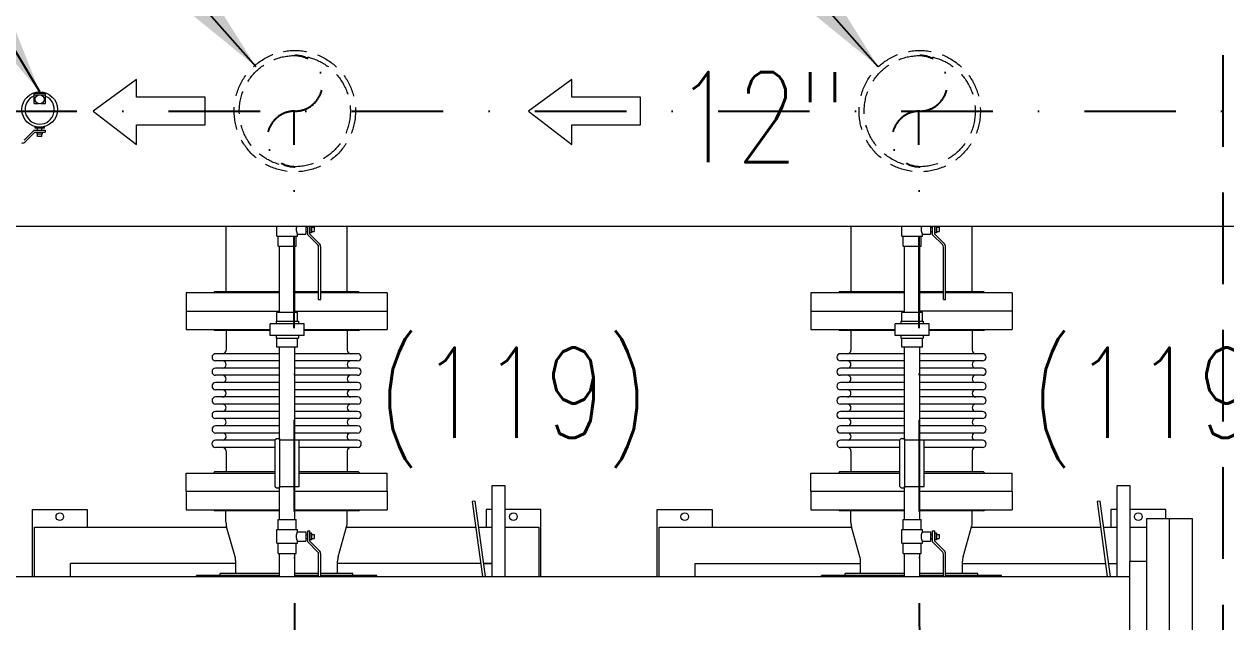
# Model space of a CAD drawing. Header units: millimetres. Extents: x -312439 to 477422, y -331570 to 212570.
# Drawn here: x 344246 to 345914, y 199351 to 200180 of the extents above; entities that cross this region are included whole.
import ezdxf

# ---------------------------------------------------------------- set-up
doc = ezdxf.new("R2010")
doc.units = ezdxf.units.MM
doc.linetypes.add('DASHDOT', pattern=[25.4, 12.7, -6.35, 0, -6.35])
doc.linetypes.add('HIDDEN', pattern=[9.525, 6.35, -3.175])
doc.layers.add('ARCONDTEXTO', color=4, linetype='Continuous')
doc.layers.add('TEXTO FORMATO', color=4, linetype='Continuous')
doc.styles.add('ROMAND', font='ROMAND.SHX')
doc.styles.add('ROMANS', font='romans.shx', dxfattribs={"height": 187.5})
doc.dimstyles.new('1-50 (MILIMETRO)', dxfattribs={"dimscale": 0, "dimtxt": 125, "dimasz": 125, "dimexe": 100, "dimexo": 100, "dimgap": 50, "dimtad": 0, "dimdec": 0, "dimzin": 0, "dimdsep": 46, "dimtxsty": 'ROMAND', "dimcen": -390, "dimclrd": 1, "dimclre": 1, "dimclrt": 3, "dimadec": 0, "dimazin": 0, "dimtfac": 1, "dimtdec": 0, "dimtix": 1, "dimtmove": 2, "dimatfit": 2, "dimfxl": 1, "dimtvp": 1, "dimtolj": 1, "dimtzin": 0, "dimarcsym": 0})

msp = doc.modelspace()

# ---------------------------------------------------------------- linework, layer by layer
at = {"color": 1, "linetype": 'Continuous', "lineweight": 0}
for p, q in [((344402.178, 200102.818, 0), (344342.1, 200058.964, 0)), ((344402.178, 200078.141, 0), (344402.178, 200102.818, 0)), ((345006.133, 200102.818, 0), (344946.055, 200058.964, 0)), ((345006.133, 200078.141, 0), (345006.133, 200102.818, 0)), ((344497.497, 200078.141, 0), (344402.178, 200078.141, 0)), ((344497.497, 200039.786, 0), (344497.497, 200078.141, 0)), ((345101.452, 200078.141, 0), (345006.133, 200078.141, 0)), ((345101.452, 200039.786, 0), (345101.452, 200078.141, 0)), ((344342.1, 200058.964, 0), (344402.178, 200012.664, 0)), ((344946.055, 200058.964, 0), (345006.133, 200012.664, 0)), ((344402.178, 200039.786, 0), (344497.497, 200039.786, 0)), ((344402.178, 200012.664, 0), (344402.178, 200039.786, 0)), ((345006.133, 200039.786, 0), (345101.452, 200039.786, 0)), ((345006.133, 200012.664, 0), (345006.133, 200039.786, 0)), ((344895.477, 199432.008, 0), (344884.192, 199432.008, 0))]:
    msp.add_line(p, q, dxfattribs=at)
at = {"color": 2, "linetype": 'Continuous', "lineweight": 0}
for p, q in [((344260.492, 200069.456, 0), (344260.492, 200083.859, 0)), ((344260.492, 200083.859, 0), (344276.1, 200083.859, 0)), ((344260.492, 200081.488, 0), (344276.1, 200081.488, 0)), ((344276.1, 200069.456, 0), (344276.1, 200083.859, 0)), ((344260.492, 200069.456, 0), (344266.261, 200069.456, 0)), ((344269.823, 200069.456, 0), (344276.1, 200069.456, 0)), ((344246.348, 200018.79, 0), (344260.323, 200032.765, 0)), ((344260.323, 200032.765, 0), (344275.735, 200032.765, 0)), ((344261.565, 200035.49, 0), (344261.565, 200037.439, 0)), ((344274.518, 200035.49, 0), (344261.565, 200035.49, 0)), ((344265.241, 200032.765, 0), (344265.241, 200035.49, 0)), ((344270.843, 200032.765, 0), (344270.843, 200035.49, 0)), ((344274.518, 200035.49, 0), (344274.518, 200037.439, 0)), ((344275.735, 200032.765, 0), (344275.735, 200029.815, 0)), ((344248.434, 200016.704, 0), (344261.545, 200029.815, 0)), ((344261.545, 200029.815, 0), (344275.735, 200029.815, 0)), ((344263.957, 200029.349, 0), (344263.957, 200027.415, 0)), ((344272.127, 200029.349, 0), (344263.957, 200029.349, 0)), ((344263.957, 200027.415, 0), (344272.127, 200027.415, 0)), ((344265.241, 200029.349, 0), (344265.241, 200029.815, 0)), ((344265.241, 200023.749, 0), (344265.241, 200027.415, 0)), ((344270.843, 200023.749, 0), (344265.241, 200023.749, 0)), ((344270.843, 200029.349, 0), (344270.843, 200029.815, 0)), ((344270.843, 200023.749, 0), (344270.843, 200027.415, 0)), ((344272.127, 200027.415, 0), (344272.127, 200029.349, 0))]:
    msp.add_line(p, q, dxfattribs=at)
at = {"color": 6, "linetype": 'DASHDOT', "ltscale": 10}
for p, q in [((343176.358, 200058.964, 0), (346200.497, 200058.964, 0)), ((344622.04, 199249.815, 0), (344620.925, 200058.964, 0)), ((345488.999, 199249.815, 0), (345487.883, 200058.964, 0))]:
    msp.add_line(p, q, dxfattribs=at)
at = {"color": 5, "linetype": 'Continuous', "lineweight": 0}
for p, q in [((342969.585, 199899.258, 0), (346283.657, 199899.258, 0)), ((344526.493, 199899.258, 0), (344526.493, 199808.708, 0)), ((344597.171, 199885.571, 0), (344597.171, 199899.258, 0)), ((344637.161, 199899.258, 0), (344637.161, 199888.595, 0)), ((344637.161, 199897.872, 0), (344639.886, 199897.872, 0)), ((344639.886, 199887.352, 0), (344639.886, 199899.258, 0)), ((344642.836, 199888.574, 0), (344642.836, 199899.258, 0)), ((344642.836, 199897.872, 0), (344643.302, 199897.872, 0)), ((344643.302, 199890.426, 0), (344643.302, 199899.258, 0)), ((344645.235, 199899.258, 0), (344645.235, 199890.426, 0)), ((344645.235, 199897.872, 0), (344648.901, 199897.872, 0)), ((344648.901, 199897.872, 0), (344648.901, 199892.27, 0)), ((344694.793, 199808.708, 0), (344694.793, 199899.258, 0)), ((345393.451, 199899.258, 0), (345393.451, 199808.708, 0)), ((345464.129, 199885.571, 0), (345464.129, 199899.258, 0)), ((345504.119, 199899.258, 0), (345504.119, 199888.595, 0)), ((345504.119, 199897.872, 0), (345506.844, 199897.872, 0)), ((345506.844, 199887.352, 0), (345506.844, 199899.258, 0)), ((345509.794, 199888.574, 0), (345509.794, 199899.258, 0)), ((345509.794, 199897.872, 0), (345510.26, 199897.872, 0)), ((345510.26, 199890.426, 0), (345510.26, 199899.258, 0)), ((345512.194, 199899.258, 0), (345512.194, 199890.426, 0)), ((345512.194, 199897.872, 0), (345515.86, 199897.872, 0)), ((345515.86, 199897.872, 0), (345515.86, 199892.27, 0)), ((345561.751, 199808.708, 0), (345561.751, 199899.258, 0)), ((344597.171, 199885.571, 0), (344625.815, 199885.571, 0)), ((344598.993, 199871.571, 0), (344598.993, 199885.571, 0)), ((344623.993, 199871.571, 0), (344623.993, 199885.571, 0)), ((344625.815, 199888.595, 0), (344637.161, 199888.595, 0)), ((344625.815, 199885.571, 0), (344625.815, 199888.595, 0)), ((344637.161, 199892.27, 0), (344639.886, 199892.27, 0)), ((344653.86, 199873.377, 0), (344639.886, 199887.352, 0)), ((344642.836, 199892.27, 0), (344643.302, 199892.27, 0)), ((344655.946, 199875.463, 0), (344642.836, 199888.574, 0)), ((344645.235, 199890.426, 0), (344643.302, 199890.426, 0)), ((344645.235, 199892.27, 0), (344648.901, 199892.27, 0)), ((345464.129, 199885.571, 0), (345492.773, 199885.571, 0)), ((345465.951, 199871.571, 0), (345465.951, 199885.571, 0)), ((345490.951, 199871.571, 0), (345490.951, 199885.571, 0)), ((345492.773, 199888.595, 0), (345504.119, 199888.595, 0)), ((345492.773, 199885.571, 0), (345492.773, 199888.595, 0)), ((345504.119, 199892.27, 0), (345506.844, 199892.27, 0)), ((345520.819, 199873.377, 0), (345506.844, 199887.352, 0)), ((345509.794, 199892.27, 0), (345510.26, 199892.27, 0)), ((345522.905, 199875.463, 0), (345509.794, 199888.574, 0)), ((345512.194, 199890.426, 0), (345510.26, 199890.426, 0)), ((345512.194, 199892.27, 0), (345515.86, 199892.27, 0)), ((344598.993, 199871.571, 0), (344623.993, 199871.571, 0)), ((344600.843, 199779.95, 0), (344600.843, 199871.571, 0)), ((344622.143, 199779.95, 0), (344622.143, 199871.571, 0)), ((344655.043, 199797.721, 0), (344655.043, 199870.522, 0)), ((344657.993, 199797.721, 0), (344657.993, 199870.522, 0)), ((345465.951, 199871.571, 0), (345490.951, 199871.571, 0)), ((345467.801, 199779.95, 0), (345467.801, 199871.571, 0)), ((345489.101, 199779.95, 0), (345489.101, 199871.571, 0)), ((345522.001, 199797.721, 0), (345522.001, 199870.522, 0)), ((345524.951, 199797.721, 0), (345524.951, 199870.522, 0)), ((344600.843, 199807.108, 0), (344471.143, 199807.108, 0)), ((344471.143, 199807.108, 0), (344471.143, 199756.308, 0)), ((344510.743, 199808.708, 0), (344509.143, 199807.108, 0)), ((344510.743, 199808.708, 0), (344600.843, 199808.708, 0)), ((344622.143, 199808.708, 0), (344655.043, 199808.708, 0)), ((344655.043, 199807.108, 0), (344622.143, 199807.108, 0)), ((344655.043, 199797.721, 0), (344657.993, 199797.721, 0)), ((344657.993, 199808.708, 0), (344710.543, 199808.708, 0)), ((344750.143, 199807.108, 0), (344657.993, 199807.108, 0)), ((344710.543, 199808.708, 0), (344712.143, 199807.108, 0)), ((344750.143, 199807.108, 0), (344750.143, 199756.308, 0)), ((345467.801, 199807.108, 0), (345338.101, 199807.108, 0)), ((345338.101, 199807.108, 0), (345338.101, 199756.308, 0)), ((345377.701, 199808.708, 0), (345376.101, 199807.108, 0)), ((345377.701, 199808.708, 0), (345467.801, 199808.708, 0)), ((345489.101, 199808.708, 0), (345522.001, 199808.708, 0)), ((345522.001, 199807.108, 0), (345489.101, 199807.108, 0)), ((345522.001, 199797.721, 0), (345524.951, 199797.721, 0)), ((345524.951, 199808.708, 0), (345577.501, 199808.708, 0)), ((345617.101, 199807.108, 0), (345524.951, 199807.108, 0)), ((345577.501, 199808.708, 0), (345579.101, 199807.108, 0)), ((345617.101, 199807.108, 0), (345617.101, 199756.308, 0)), ((344471.143, 199781.708, 0), (344600.843, 199781.708, 0)), ((344622.143, 199781.708, 0), (344750.143, 199781.708, 0)), ((345338.101, 199781.708, 0), (345467.801, 199781.708, 0)), ((345617.101, 199781.708, 0), (345489.101, 199781.708, 0)), ((344595.97, 199767.58, 0), (344627.016, 199767.58, 0)), ((344595.97, 199767.58, 0), (344595.97, 199763.95, 0)), ((344625.815, 199779.95, 0), (344597.171, 199779.95, 0)), ((344597.171, 199767.58, 0), (344597.171, 199779.95, 0)), ((344625.815, 199767.58, 0), (344625.815, 199779.95, 0)), ((344627.016, 199767.58, 0), (344627.016, 199763.95, 0)), ((345462.928, 199767.58, 0), (345493.975, 199767.58, 0)), ((345462.928, 199767.58, 0), (345462.928, 199763.95, 0)), ((345492.773, 199779.95, 0), (345464.129, 199779.95, 0)), ((345464.129, 199767.58, 0), (345464.129, 199779.95, 0)), ((345492.773, 199767.58, 0), (345492.773, 199779.95, 0)), ((345493.975, 199767.58, 0), (345493.975, 199763.95, 0)), ((344471.143, 199756.308, 0), (344587.962, 199756.308, 0)), ((344510.743, 199754.708, 0), (344509.143, 199756.308, 0)), ((344587.962, 199754.708, 0), (344510.743, 199754.708, 0)), ((344526.643, 199754.708, 0), (344526.643, 199727.685, 0)), ((344635.024, 199763.95, 0), (344587.962, 199763.95, 0)), ((344587.962, 199747.95, 0), (344587.962, 199763.95, 0)), ((344635.024, 199747.95, 0), (344587.962, 199747.95, 0)), ((344595.97, 199747.95, 0), (344595.97, 199744.319, 0)), ((344627.016, 199747.95, 0), (344627.016, 199744.319, 0)), ((344635.024, 199747.95, 0), (344635.024, 199763.95, 0)), ((344635.024, 199756.308, 0), (344750.143, 199756.308, 0)), ((344710.543, 199754.708, 0), (344635.024, 199754.708, 0)), ((344694.643, 199754.708, 0), (344694.643, 199727.685, 0)), ((344710.543, 199754.708, 0), (344712.143, 199756.308, 0)), ((345338.101, 199756.308, 0), (345454.921, 199756.308, 0)), ((345377.701, 199754.708, 0), (345376.101, 199756.308, 0)), ((345454.921, 199754.708, 0), (345377.701, 199754.708, 0)), ((345393.601, 199754.708, 0), (345393.601, 199727.685, 0)), ((345501.982, 199763.95, 0), (345454.921, 199763.95, 0)), ((345454.921, 199747.95, 0), (345454.921, 199763.95, 0)), ((345501.982, 199747.95, 0), (345454.921, 199747.95, 0)), ((345462.928, 199747.95, 0), (345462.928, 199744.319, 0)), ((345493.975, 199747.95, 0), (345493.975, 199744.319, 0)), ((345501.982, 199747.95, 0), (345501.982, 199763.95, 0)), ((345501.982, 199756.308, 0), (345617.101, 199756.308, 0)), ((345577.501, 199754.708, 0), (345501.982, 199754.708, 0)), ((345561.601, 199754.708, 0), (345561.601, 199727.685, 0)), ((345577.501, 199754.708, 0), (345579.101, 199756.308, 0)), ((344595.97, 199744.319, 0), (344627.016, 199744.319, 0)), ((344597.171, 199731.95, 0), (344597.171, 199744.319, 0)), ((344625.815, 199731.95, 0), (344597.171, 199731.95, 0)), ((344600.843, 199603.38, 0), (344600.843, 199731.95, 0)), ((344622.143, 199603.38, 0), (344622.143, 199731.95, 0)), ((344625.815, 199731.95, 0), (344625.815, 199744.319, 0)), ((345462.928, 199744.319, 0), (345493.975, 199744.319, 0)), ((345464.129, 199731.95, 0), (345464.129, 199744.319, 0)), ((345492.773, 199731.95, 0), (345464.129, 199731.95, 0)), ((345467.801, 199603.38, 0), (345467.801, 199731.95, 0)), ((345489.101, 199603.38, 0), (345489.101, 199731.95, 0)), ((345492.773, 199731.95, 0), (345492.773, 199744.319, 0)), ((344600.843, 199722.685, 0), (344512.136, 199722.685, 0)), ((344709.15, 199722.685, 0), (344622.143, 199722.685, 0)), ((345467.801, 199722.685, 0), (345379.095, 199722.685, 0)), ((345576.108, 199722.685, 0), (345489.101, 199722.685, 0)), ((344600.843, 199712.685, 0), (344512.136, 199712.685, 0)), ((344600.843, 199702.685, 0), (344512.136, 199702.685, 0)), ((344709.15, 199712.685, 0), (344622.143, 199712.685, 0)), ((344709.15, 199702.685, 0), (344622.143, 199702.685, 0)), ((345467.801, 199712.685, 0), (345379.095, 199712.685, 0)), ((345467.801, 199702.685, 0), (345379.095, 199702.685, 0)), ((345576.108, 199712.685, 0), (345489.101, 199712.685, 0)), ((345576.108, 199702.685, 0), (345489.101, 199702.685, 0)), ((344600.843, 199692.685, 0), (344512.136, 199692.685, 0)), ((344600.843, 199682.685, 0), (344512.136, 199682.685, 0)), ((344709.15, 199692.685, 0), (344622.143, 199692.685, 0)), ((344709.15, 199682.685, 0), (344622.143, 199682.685, 0)), ((345467.801, 199692.685, 0), (345379.095, 199692.685, 0)), ((345467.801, 199682.685, 0), (345379.095, 199682.685, 0)), ((345576.108, 199692.685, 0), (345489.101, 199692.685, 0)), ((345576.108, 199682.685, 0), (345489.101, 199682.685, 0)), ((344600.843, 199672.685, 0), (344512.136, 199672.685, 0)), ((344709.15, 199672.685, 0), (344622.143, 199672.685, 0)), ((345467.801, 199672.685, 0), (345379.095, 199672.685, 0)), ((345576.108, 199672.685, 0), (345489.101, 199672.685, 0)), ((344600.843, 199662.685, 0), (344512.136, 199662.685, 0)), ((344600.843, 199652.685, 0), (344512.136, 199652.685, 0)), ((344709.15, 199662.685, 0), (344622.143, 199662.685, 0)), ((344709.15, 199652.685, 0), (344622.143, 199652.685, 0)), ((345467.801, 199662.685, 0), (345379.095, 199662.685, 0)), ((345467.801, 199652.685, 0), (345379.095, 199652.685, 0)), ((345576.108, 199662.685, 0), (345489.101, 199662.685, 0)), ((345576.108, 199652.685, 0), (345489.101, 199652.685, 0)), ((344600.843, 199642.685, 0), (344512.136, 199642.685, 0)), ((344600.843, 199632.685, 0), (344512.136, 199632.685, 0)), ((344709.15, 199642.685, 0), (344622.143, 199642.685, 0)), ((344709.15, 199632.685, 0), (344622.143, 199632.685, 0)), ((345467.801, 199642.685, 0), (345379.095, 199642.685, 0)), ((345467.801, 199632.685, 0), (345379.095, 199632.685, 0)), ((345576.108, 199642.685, 0), (345489.101, 199642.685, 0)), ((345576.108, 199632.685, 0), (345489.101, 199632.685, 0)), ((344600.843, 199622.685, 0), (344512.136, 199622.685, 0)), ((344709.15, 199622.685, 0), (344622.143, 199622.685, 0)), ((345467.801, 199622.685, 0), (345379.095, 199622.685, 0)), ((345576.108, 199622.685, 0), (345489.101, 199622.685, 0)), ((344600.843, 199612.685, 0), (344512.136, 199612.685, 0)), ((344594.583, 199602.923, 0), (344512.136, 199602.923, 0)), ((344594.583, 199538.467, 0), (344594.583, 199603.292, 0)), ((344594.856, 199603.805, 0), (344596.493, 199604.909, 0)), ((344596.601, 199604.942, 0), (344600.795, 199604.942, 0)), ((344600.795, 199604.942, 0), (344600.795, 199536.817, 0)), ((344600.795, 199603.38, 0), (344628.093, 199603.38, 0)), ((344709.15, 199612.685, 0), (344622.143, 199612.685, 0)), ((344628.093, 199538.38, 0), (344628.093, 199603.38, 0)), ((344709.15, 199602.923, 0), (344628.093, 199602.923, 0)), ((345467.801, 199612.685, 0), (345379.095, 199612.685, 0)), ((345461.542, 199602.923, 0), (345379.095, 199602.923, 0)), ((345461.542, 199538.467, 0), (345461.542, 199603.292, 0)), ((345461.815, 199603.805, 0), (345463.451, 199604.909, 0)), ((345463.559, 199604.942, 0), (345467.754, 199604.942, 0)), ((345467.754, 199604.942, 0), (345467.754, 199536.817, 0)), ((345467.754, 199603.38, 0), (345495.051, 199603.38, 0)), ((345576.108, 199612.685, 0), (345489.101, 199612.685, 0)), ((345495.051, 199538.38, 0), (345495.051, 199603.38, 0)), ((345576.108, 199602.923, 0), (345495.051, 199602.923, 0)), ((344594.583, 199592.685, 0), (344512.136, 199592.685, 0)), ((344526.643, 199587.685, 0), (344526.643, 199558.708, 0)), ((344709.15, 199592.685, 0), (344628.093, 199592.685, 0)), ((344694.643, 199587.685, 0), (344694.643, 199558.708, 0)), ((345461.542, 199592.685, 0), (345379.095, 199592.685, 0)), ((345393.601, 199587.685, 0), (345393.601, 199558.708, 0)), ((345576.108, 199592.685, 0), (345495.051, 199592.685, 0)), ((345561.601, 199587.685, 0), (345561.601, 199558.708, 0)), ((344471.143, 199557.108, 0), (344594.583, 199557.108, 0)), ((344471.143, 199531.708, 0), (344471.143, 199557.108, 0)), ((344510.743, 199558.708, 0), (344509.143, 199557.108, 0)), ((344594.583, 199558.708, 0), (344510.743, 199558.708, 0)), ((344710.543, 199558.708, 0), (344628.093, 199558.708, 0)), ((344628.093, 199557.108, 0), (344750.143, 199557.108, 0)), ((344710.543, 199558.708, 0), (344712.143, 199557.108, 0)), ((344750.143, 199531.708, 0), (344750.143, 199557.108, 0)), ((345338.101, 199557.108, 0), (345461.542, 199557.108, 0)), ((345338.101, 199531.708, 0), (345338.101, 199557.108, 0)), ((345377.701, 199558.708, 0), (345376.101, 199557.108, 0)), ((345461.542, 199558.708, 0), (345377.701, 199558.708, 0)), ((345577.501, 199558.708, 0), (345495.051, 199558.708, 0)), ((345495.051, 199557.108, 0), (345617.101, 199557.108, 0)), ((345577.501, 199558.708, 0), (345579.101, 199557.108, 0)), ((345617.101, 199531.708, 0), (345617.101, 199557.108, 0)), ((344600.843, 199531.708, 0), (344471.143, 199531.708, 0)), ((344594.856, 199537.954, 0), (344596.493, 199536.85, 0)), ((344596.601, 199536.817, 0), (344600.795, 199536.817, 0)), ((344600.795, 199538.38, 0), (344628.093, 199538.38, 0)), ((344600.843, 199492.88, 0), (344600.843, 199538.38, 0)), ((344622.143, 199492.88, 0), (344622.143, 199538.38, 0)), ((344750.143, 199531.708, 0), (344622.143, 199531.708, 0)), ((344895.477, 199539.406, 0), (344895.477, 199413.908, 0)), ((344913.988, 199539.406, 0), (344895.477, 199539.406, 0)), ((344913.988, 199413.908, 0), (344913.988, 199539.406, 0)), ((345467.801, 199531.708, 0), (345338.101, 199531.708, 0)), ((345461.815, 199537.954, 0), (345463.451, 199536.85, 0)), ((345463.559, 199536.817, 0), (345467.754, 199536.817, 0)), ((345467.754, 199538.38, 0), (345495.051, 199538.38, 0)), ((345467.801, 199492.88, 0), (345467.801, 199538.38, 0)), ((345489.101, 199492.88, 0), (345489.101, 199538.38, 0)), ((345762.436, 199539.406, 0), (345762.436, 199413.908, 0)), ((345780.946, 199539.406, 0), (345762.436, 199539.406, 0)), ((345780.946, 199434.508, 0), (345780.946, 199539.406, 0)), ((344872.374, 199518.374, 0), (344868.013, 199517.778, 0)), ((344868.013, 199517.778, 0), (344882.226, 199413.908, 0)), ((344886.668, 199413.908, 0), (344872.374, 199518.374, 0)), ((345739.332, 199518.374, 0), (345734.971, 199517.778, 0)), ((345734.971, 199517.778, 0), (345749.185, 199413.908, 0)), ((345741.23, 199504.504, 0), (345739.332, 199518.374, 0)), ((345753.627, 199413.908, 0), (345741.23, 199504.504, 0)), ((344598.993, 199492.88, 0), (344623.993, 199492.88, 0)), ((344598.993, 199478.88, 0), (344598.993, 199492.88, 0)), ((344623.993, 199478.88, 0), (344623.993, 199492.88, 0)), ((345465.951, 199492.88, 0), (345490.951, 199492.88, 0)), ((345465.951, 199478.88, 0), (345465.951, 199492.88, 0)), ((345490.951, 199478.88, 0), (345490.951, 199492.88, 0)), ((345803.732, 199493.508, 0), (345803.732, 199010.508, 0)), ((345867.332, 199493.508, 0), (345803.732, 199493.508, 0)), ((345835.532, 199010.508, 0), (345835.532, 199493.508, 0)), ((345867.332, 199010.508, 0), (345867.332, 199493.508, 0)), ((344597.171, 199478.88, 0), (344625.815, 199478.88, 0)), ((344597.171, 199459.88, 0), (344597.171, 199478.88, 0)), ((344625.815, 199475.856, 0), (344625.815, 199478.88, 0)), ((344625.815, 199475.856, 0), (344637.161, 199475.856, 0)), ((344637.161, 199475.856, 0), (344637.161, 199462.903, 0)), ((344637.161, 199472.181, 0), (344639.886, 199472.181, 0)), ((344637.161, 199466.579, 0), (344639.886, 199466.579, 0)), ((344639.886, 199477.073, 0), (344642.836, 199477.073, 0)), ((344639.886, 199461.66, 0), (344639.886, 199477.073, 0)), ((344642.836, 199462.882, 0), (344642.836, 199477.073, 0)), ((344642.836, 199472.181, 0), (344643.302, 199472.181, 0)), ((344642.836, 199466.579, 0), (344643.302, 199466.579, 0)), ((344643.302, 199464.735, 0), (344643.302, 199474.024, 0)), ((344645.235, 199474.024, 0), (344643.302, 199474.024, 0)), ((344645.235, 199464.735, 0), (344643.302, 199464.735, 0)), ((344645.235, 199474.024, 0), (344645.235, 199464.735, 0)), ((344645.235, 199472.181, 0), (344648.901, 199472.181, 0)), ((344645.235, 199466.579, 0), (344648.901, 199466.579, 0)), ((344648.901, 199472.181, 0), (344648.901, 199466.579, 0)), ((345464.129, 199478.88, 0), (345492.773, 199478.88, 0)), ((345464.129, 199459.88, 0), (345464.129, 199478.88, 0)), ((345492.773, 199475.856, 0), (345492.773, 199478.88, 0)), ((345492.773, 199475.856, 0), (345504.119, 199475.856, 0)), ((345504.119, 199475.856, 0), (345504.119, 199462.903, 0)), ((345504.119, 199472.181, 0), (345506.844, 199472.181, 0)), ((345504.119, 199466.579, 0), (345506.844, 199466.579, 0)), ((345506.844, 199477.073, 0), (345509.794, 199477.073, 0)), ((345506.844, 199461.66, 0), (345506.844, 199477.073, 0)), ((345509.794, 199462.882, 0), (345509.794, 199477.073, 0)), ((345509.794, 199472.181, 0), (345510.26, 199472.181, 0)), ((345509.794, 199466.579, 0), (345510.26, 199466.579, 0)), ((345510.26, 199464.735, 0), (345510.26, 199474.024, 0)), ((345512.194, 199474.024, 0), (345510.26, 199474.024, 0)), ((345512.194, 199464.735, 0), (345510.26, 199464.735, 0)), ((345512.194, 199474.024, 0), (345512.194, 199464.735, 0)), ((345512.194, 199472.181, 0), (345515.86, 199472.181, 0)), ((345512.194, 199466.579, 0), (345515.86, 199466.579, 0)), ((345515.86, 199472.181, 0), (345515.86, 199466.579, 0)), ((344597.171, 199459.88, 0), (344625.815, 199459.88, 0)), ((344598.993, 199445.88, 0), (344598.993, 199459.88, 0)), ((344623.993, 199445.88, 0), (344623.993, 199459.88, 0)), ((344625.815, 199462.903, 0), (344637.161, 199462.903, 0)), ((344625.815, 199459.88, 0), (344625.815, 199462.903, 0)), ((344653.86, 199447.686, 0), (344639.886, 199461.66, 0)), ((344655.946, 199449.772, 0), (344642.836, 199462.882, 0)), ((345464.129, 199459.88, 0), (345492.773, 199459.88, 0)), ((345465.951, 199445.88, 0), (345465.951, 199459.88, 0)), ((345490.951, 199445.88, 0), (345490.951, 199459.88, 0)), ((345492.773, 199462.903, 0), (345504.119, 199462.903, 0)), ((345492.773, 199459.88, 0), (345492.773, 199462.903, 0)), ((345520.819, 199447.686, 0), (345506.844, 199461.66, 0)), ((345522.905, 199449.772, 0), (345509.794, 199462.882, 0)), ((344598.993, 199445.88, 0), (344623.993, 199445.88, 0)), ((344600.843, 199413.908, 0), (344600.843, 199445.88, 0)), ((344622.143, 199413.908, 0), (344622.143, 199445.88, 0)), ((344655.043, 199413.908, 0), (344655.043, 199444.831, 0)), ((344657.993, 199413.908, 0), (344657.993, 199444.831, 0)), ((345465.951, 199445.88, 0), (345490.951, 199445.88, 0)), ((345467.801, 199413.908, 0), (345467.801, 199445.88, 0)), ((345489.101, 199413.908, 0), (345489.101, 199445.88, 0)), ((345522.001, 199413.908, 0), (345522.001, 199444.831, 0)), ((345524.951, 199413.908, 0), (345524.951, 199444.831, 0)), ((345779.932, 199434.508, 0), (345779.932, 199069.508, 0)), ((345803.732, 199434.508, 0), (345779.932, 199434.508, 0)), ((342580.57, 199413.908, 0), (345779.932, 199413.908, 0))]:
    msp.add_line(p, q, dxfattribs=at)
at = {"color": 3, "linetype": 'Continuous', "lineweight": 0}
for p, q in [((344600.843, 199531.708, 0), (344471.143, 199531.708, 0)), ((344471.143, 199531.708, 0), (344471.143, 199506.308, 0)), ((344750.143, 199531.708, 0), (344622.143, 199531.708, 0)), ((344750.143, 199531.708, 0), (344750.143, 199506.308, 0)), ((345467.801, 199531.708, 0), (345338.101, 199531.708, 0)), ((345338.101, 199531.708, 0), (345338.101, 199506.308, 0)), ((345617.101, 199531.708, 0), (345489.101, 199531.708, 0)), ((345617.101, 199531.708, 0), (345617.101, 199506.308, 0)), ((344471.143, 199506.308, 0), (344600.843, 199506.308, 0)), ((344510.743, 199504.708, 0), (344509.143, 199506.308, 0)), ((344600.843, 199504.708, 0), (344510.743, 199504.708, 0)), ((344526.493, 199488.9, 0), (344526.493, 199504.708, 0)), ((344622.143, 199506.308, 0), (344750.143, 199506.308, 0)), ((344710.543, 199504.708, 0), (344622.143, 199504.708, 0)), ((344694.793, 199488.9, 0), (344694.793, 199504.708, 0)), ((344710.543, 199504.708, 0), (344712.143, 199506.308, 0)), ((345338.101, 199506.308, 0), (345467.801, 199506.308, 0)), ((345377.701, 199504.708, 0), (345376.101, 199506.308, 0)), ((345467.801, 199504.708, 0), (345377.701, 199504.708, 0)), ((345393.451, 199488.9, 0), (345393.451, 199504.708, 0)), ((345489.101, 199506.308, 0), (345617.101, 199506.308, 0)), ((345577.501, 199504.708, 0), (345489.101, 199504.708, 0)), ((345561.751, 199488.9, 0), (345561.751, 199504.708, 0)), ((345577.501, 199504.708, 0), (345579.101, 199506.308, 0)), ((344539.124, 199441.079, 0), (344527.362, 199482.636, 0)), ((344682.162, 199441.079, 0), (344693.924, 199482.636, 0)), ((345406.082, 199441.079, 0), (345394.321, 199482.636, 0)), ((345549.121, 199441.079, 0), (345560.882, 199482.636, 0)), ((344539.993, 199418.008, 0), (344539.993, 199434.816, 0)), ((344681.293, 199418.008, 0), (344681.293, 199434.816, 0)), ((345406.951, 199418.008, 0), (345406.951, 199434.816, 0)), ((345548.251, 199418.008, 0), (345548.251, 199434.816, 0)), ((344600.843, 199415.008, 0), (344485.643, 199415.008, 0)), ((344485.643, 199413.908, 0), (344485.643, 199415.008, 0)), ((344600.843, 199418.008, 0), (344518.643, 199418.008, 0)), ((344518.643, 199415.008, 0), (344518.643, 199418.008, 0)), ((344655.043, 199418.008, 0), (344622.143, 199418.008, 0)), ((344655.043, 199415.008, 0), (344622.143, 199415.008, 0)), ((344702.643, 199418.008, 0), (344657.993, 199418.008, 0)), ((344735.643, 199415.008, 0), (344657.993, 199415.008, 0)), ((344702.643, 199415.008, 0), (344702.643, 199418.008, 0)), ((344735.643, 199413.908, 0), (344735.643, 199415.008, 0)), ((345467.801, 199415.008, 0), (345352.601, 199415.008, 0)), ((345352.601, 199413.908, 0), (345352.601, 199415.008, 0)), ((345467.801, 199418.008, 0), (345385.601, 199418.008, 0)), ((345385.601, 199415.008, 0), (345385.601, 199418.008, 0)), ((345522.001, 199418.008, 0), (345489.101, 199418.008, 0)), ((345522.001, 199415.008, 0), (345489.101, 199415.008, 0)), ((345569.601, 199418.008, 0), (345524.951, 199418.008, 0)), ((345602.601, 199415.008, 0), (345524.951, 199415.008, 0)), ((345569.601, 199415.008, 0), (345569.601, 199418.008, 0)), ((345602.601, 199413.908, 0), (345602.601, 199415.008, 0))]:
    msp.add_line(p, q, dxfattribs=at)
at = {"color": 7, "linetype": 'Continuous', "lineweight": 0}
for p, q in [((344257.984, 199506.734, 0), (344333.984, 199506.734, 0)), ((344257.984, 199413.908, 0), (344257.984, 199506.734, 0)), ((344333.984, 199506.734, 0), (344333.984, 199482.008, 0)), ((344887.301, 199506.734, 0), (344887.301, 199482.008, 0)), ((344895.477, 199506.734, 0), (344887.301, 199506.734, 0)), ((344963.301, 199506.734, 0), (344913.988, 199506.734, 0)), ((344963.301, 199413.908, 0), (344963.301, 199506.734, 0)), ((345124.943, 199506.734, 0), (345200.943, 199506.734, 0)), ((345124.943, 199413.908, 0), (345124.943, 199506.734, 0)), ((345200.943, 199506.734, 0), (345200.943, 199482.008, 0)), ((345754.26, 199506.734, 0), (345754.26, 199482.008, 0)), ((345762.436, 199506.734, 0), (345754.26, 199506.734, 0)), ((345830.26, 199506.734, 0), (345780.946, 199506.734, 0)), ((345830.26, 199493.508, 0), (345830.26, 199506.734, 0)), ((344260.643, 199413.908, 0), (344260.643, 199482.008, 0)), ((344260.643, 199482.008, 0), (344527.54, 199482.008, 0)), ((344693.746, 199482.008, 0), (344872.908, 199482.008, 0)), ((344877.35, 199482.008, 0), (344895.477, 199482.008, 0)), ((344913.988, 199482.008, 0), (344960.643, 199482.008, 0)), ((344960.643, 199482.008, 0), (344960.643, 199413.908, 0)), ((345127.601, 199413.908, 0), (345127.601, 199482.008, 0)), ((345127.601, 199482.008, 0), (345394.499, 199482.008, 0)), ((345560.704, 199482.008, 0), (345739.866, 199482.008, 0)), ((345744.308, 199482.008, 0), (345762.436, 199482.008, 0)), ((345780.946, 199482.008, 0), (345803.732, 199482.008, 0)), ((344539.993, 199432.008, 0), (344310.643, 199432.008, 0)), ((344310.643, 199413.908, 0), (344310.643, 199432.008, 0)), ((344879.749, 199432.008, 0), (344681.293, 199432.008, 0)), ((344884.192, 199432.008, 0), (344895.477, 199432.008, 0)), ((345177.601, 199413.908, 0), (345177.601, 199432.008, 0)), ((345177.601, 199432.008, 0), (345406.951, 199432.008, 0)), ((345548.251, 199432.008, 0), (345746.708, 199432.008, 0)), ((345751.15, 199432.008, 0), (345762.436, 199432.008, 0))]:
    msp.add_line(p, q, dxfattribs=at)
at = {"color": 2, "linetype": 'HIDDEN', "ltscale": 20, "elevation": 0}
msp.add_lwpolyline([(343306.604, 200708.13), (345909.53, 200708.13), (345909.53, 197624.211), (343306.604, 197624.211)], close=True, dxfattribs=at)
at = {"color": 1, "linetype": 'HIDDEN', "lineweight": 0, "ltscale": 5}
for centre, radius in [((344622.04, 200058.964, 0), 84.15), ((344622.04, 200058.964, 0), 77.04), ((345488.999, 200058.964, 0), 84.15), ((345488.999, 200058.964, 0), 77.04)]:
    msp.add_circle(centre, radius, dxfattribs=at)
at = {"color": 2, "linetype": 'Continuous', "lineweight": 0}
for centre, radius in [((344268.042, 200061.158, 0), 24.587), ((344268.042, 200075.297, 0), 6.106)]:
    msp.add_circle(centre, radius, dxfattribs=at)
at = {"color": 7, "linetype": 'Continuous', "lineweight": 0}
for centre in [(344295.984, 199496.734, 0), (344925.301, 199496.734, 0), (345162.943, 199496.734, 0), (345792.26, 199496.734, 0)]:
    msp.add_circle(centre, 5.25, dxfattribs=at)
at = {"color": 6, "linetype": 'DASHDOT', "ltscale": 4}
for centre, start, end in [((344622.04, 200097.484, 0), 270, 90), ((345488.999, 200097.484, 0), 270, 90), ((344622.04, 200020.444, 0), 90, 270), ((345488.999, 200020.444, 0), 90, 270)]:
    msp.add_arc(centre, 38.52, start, end, dxfattribs=at)
at = {"color": 2, "linetype": 'Continuous', "lineweight": 0}
for centre, radius, start, end in [((344268.042, 200061.158, 0), 20.278, 111.85827, 66.584397), ((344243.493, 200021.645, 0), 6.988, 270, 315)]:
    msp.add_arc(centre, radius, start, end, dxfattribs=at)
at = {"color": 5, "linetype": 'Continuous', "lineweight": 0}
for centre, radius, start, end in [((344651.005, 199870.522, 0), 4.038, 0, 45), ((344651.005, 199870.522, 0), 6.988, 0, 45), ((345517.964, 199870.522, 0), 4.038, 0, 45), ((345517.964, 199870.522, 0), 6.988, 0, 45), ((344512.136, 199717.685, 0), 5, 90, 270), ((344521.643, 199727.685, 0), 5, 270, 0), ((344699.643, 199727.685, 0), 5, 180, 270), ((344709.15, 199717.685, 0), 5, 270, 90), ((345379.095, 199717.685, 0), 5, 90, 270), ((345388.601, 199727.685, 0), 5, 270, 0), ((345566.601, 199727.685, 0), 5, 180, 270), ((345576.108, 199717.685, 0), 5, 270, 90), ((344512.136, 199697.685, 0), 5, 90, 270), ((344521.643, 199707.685, 0), 5, 270, 90), ((344699.643, 199707.685, 0), 5, 90, 270), ((344709.15, 199697.685, 0), 5, 270, 90), ((345379.095, 199697.685, 0), 5, 90, 270), ((345388.601, 199707.685, 0), 5, 270, 90), ((345566.601, 199707.685, 0), 5, 90, 270), ((345576.108, 199697.685, 0), 5, 270, 90), ((344512.136, 199677.685, 0), 5, 90, 270), ((344521.643, 199687.685, 0), 5, 270, 90), ((344699.643, 199687.685, 0), 5, 90, 270), ((344709.15, 199677.685, 0), 5, 270, 90), ((345379.095, 199677.685, 0), 5, 90, 270), ((345388.601, 199687.685, 0), 5, 270, 90), ((345566.601, 199687.685, 0), 5, 90, 270), ((345576.108, 199677.685, 0), 5, 270, 90), ((344521.643, 199667.685, 0), 5, 270, 90), ((344699.643, 199667.685, 0), 5, 90, 270), ((345388.601, 199667.685, 0), 5, 270, 90), ((345566.601, 199667.685, 0), 5, 90, 270), ((344512.136, 199657.685, 0), 5, 90, 270), ((344521.643, 199647.685, 0), 5, 270, 90), ((344699.643, 199647.685, 0), 5, 90, 270), ((344709.15, 199657.685, 0), 5, 270, 90), ((345379.095, 199657.685, 0), 5, 90, 270), ((345388.601, 199647.685, 0), 5, 270, 90), ((345566.601, 199647.685, 0), 5, 90, 270), ((345576.108, 199657.685, 0), 5, 270, 90), ((344512.136, 199637.685, 0), 5, 90, 270), ((344521.643, 199627.685, 0), 5, 270, 90), ((344699.643, 199627.685, 0), 5, 90, 270), ((344709.15, 199637.685, 0), 5, 270, 90), ((345379.095, 199637.685, 0), 5, 90, 270), ((345388.601, 199627.685, 0), 5, 270, 90), ((345566.601, 199627.685, 0), 5, 90, 270), ((345576.108, 199637.685, 0), 5, 270, 90), ((344512.136, 199617.685, 0), 5, 90, 270), ((344709.15, 199617.685, 0), 5, 270, 90), ((345379.095, 199617.685, 0), 5, 90, 270), ((345576.108, 199617.685, 0), 5, 270, 90), ((344512.136, 199597.804, 0), 5.119, 90, 270), ((344521.768, 199607.685, 0), 5.002, 287.829397, 88.562061), ((344595.203, 199603.292, 0), 0.619, 123.997812, 180), ((344596.601, 199604.749, 0), 0.193, 90, 123.997811), ((344699.517, 199607.685, 0), 5.002, 91.437939, 252.170603), ((344709.15, 199597.804, 0), 5.119, 270, 90), ((345379.095, 199597.804, 0), 5.119, 90, 270), ((345388.727, 199607.685, 0), 5.002, 287.829397, 88.562061), ((345462.161, 199603.292, 0), 0.619, 123.997812, 180), ((345463.559, 199604.749, 0), 0.193, 90, 123.997811), ((345566.476, 199607.685, 0), 5.002, 91.437939, 252.170603), ((345576.108, 199597.804, 0), 5.119, 270, 90), ((344521.643, 199587.685, 0), 5, 0, 90), ((344699.643, 199587.685, 0), 5, 90, 180), ((345388.601, 199587.685, 0), 5, 0, 90), ((345566.601, 199587.685, 0), 5, 90, 180), ((344595.203, 199538.467, 0), 0.619, 180, 236.002188), ((344596.601, 199537.01, 0), 0.193, 236.002189, 270), ((345462.161, 199538.467, 0), 0.619, 180, 236.002188), ((345463.559, 199537.01, 0), 0.193, 236.002189, 270), ((344651.005, 199444.831, 0), 4.038, 0, 45), ((344651.005, 199444.831, 0), 6.988, 0, 45), ((345517.964, 199444.831, 0), 4.038, 0, 45), ((345517.964, 199444.831, 0), 6.988, 0, 45)]:
    msp.add_arc(centre, radius, start, end, dxfattribs=at)
at = {"color": 3, "linetype": 'Continuous', "lineweight": 0}
for centre, start, end in [((344549.493, 199488.9, 0), 180, 195.802514), ((344671.793, 199488.9, 0), 344.197486, 0), ((345416.451, 199488.9, 0), 180, 195.802514), ((345538.751, 199488.9, 0), 344.197486, 0), ((344516.993, 199434.816, 0), 0, 15.802514), ((344704.293, 199434.816, 0), 164.197486, 180), ((345383.951, 199434.816, 0), 0, 15.802514), ((345571.251, 199434.816, 0), 164.197486, 180)]:
    msp.add_arc(centre, 23, start, end, dxfattribs=at)
at = {"color": 5, "linetype": 'Continuous', "lineweight": 0}
for points, knots in [([(344624.267, 199895.071, 0), (344624.267, 199895.485, 0), (344624.288, 199895.91, 0), (344624.37, 199896.752, 0), (344624.432, 199897.168, 0), (344624.585, 199897.964, 0), (344624.675, 199898.344, 0), (344624.825, 199898.892, 0), (344624.88, 199899.08, 0), (344624.935, 199899.258, 0)], [0, 0, 0, 0, 1.24074145, 1.24074145, 2.4814829, 2.4814829, 3.72222435, 3.72222435, 4.42137472, 4.42137472, 4.42137472, 4.42137472]), ([(345491.225, 199895.071, 0), (345491.225, 199895.485, 0), (345491.246, 199895.91, 0), (345491.329, 199896.752, 0), (345491.391, 199897.168, 0), (345491.543, 199897.964, 0), (345491.634, 199898.344, 0), (345491.783, 199898.892, 0), (345491.839, 199899.08, 0), (345491.894, 199899.258, 0)], [0, 0, 0, 0, 1.24074145, 1.24074145, 2.4814829, 2.4814829, 3.72222435, 3.72222435, 4.42137472, 4.42137472, 4.42137472, 4.42137472]), ([(344625.815, 199888.595, 0), (344625.815, 199888.595, 0), (344625.797, 199888.635, 0), (344625.722, 199888.802, 0), (344625.666, 199888.928, 0), (344625.526, 199889.261, 0), (344625.441, 199889.467, 0), (344625.257, 199889.94, 0), (344625.159, 199890.208, 0), (344624.967, 199890.776, 0), (344624.866, 199891.097, 0), (344624.675, 199891.798, 0), (344624.585, 199892.178, 0), (344624.432, 199892.974, 0), (344624.37, 199893.39, 0), (344624.288, 199894.232, 0), (344624.267, 199894.658, 0), (344624.267, 199895.071, 0)], [29.7519858, 29.7519858, 29.7519858, 29.7519858, 30.99057651, 30.99057651, 32.22916721, 32.22916721, 33.46775791, 33.46775791, 34.70634861, 34.70634861, 35.94709006, 35.94709006, 37.18783151, 37.18783151, 38.42857296, 38.42857296, 39.66931441, 39.66931441, 39.66931441, 39.66931441]), ([(345492.773, 199888.595, 0), (345492.773, 199888.595, 0), (345492.755, 199888.635, 0), (345492.681, 199888.802, 0), (345492.625, 199888.928, 0), (345492.484, 199889.261, 0), (345492.399, 199889.467, 0), (345492.216, 199889.94, 0), (345492.117, 199890.208, 0), (345491.926, 199890.776, 0), (345491.825, 199891.097, 0), (345491.634, 199891.798, 0), (345491.543, 199892.178, 0), (345491.391, 199892.974, 0), (345491.329, 199893.39, 0), (345491.246, 199894.232, 0), (345491.225, 199894.658, 0), (345491.225, 199895.071, 0)], [29.7519858, 29.7519858, 29.7519858, 29.7519858, 30.99057651, 30.99057651, 32.22916721, 32.22916721, 33.46775791, 33.46775791, 34.70634861, 34.70634861, 35.94709006, 35.94709006, 37.18783151, 37.18783151, 38.42857296, 38.42857296, 39.66931441, 39.66931441, 39.66931441, 39.66931441]), ([(344624.267, 199469.38, 0), (344624.267, 199469.793, 0), (344624.288, 199470.219, 0), (344624.37, 199471.06, 0), (344624.432, 199471.477, 0), (344624.585, 199472.272, 0), (344624.675, 199472.652, 0), (344624.866, 199473.353, 0), (344624.967, 199473.675, 0), (344625.159, 199474.243, 0), (344625.257, 199474.511, 0), (344625.441, 199474.984, 0), (344625.526, 199475.19, 0), (344625.666, 199475.522, 0), (344625.722, 199475.649, 0), (344625.797, 199475.816, 0), (344625.815, 199475.856, 0), (344625.815, 199475.856, 0)], [0, 0, 0, 0, 1.24074145, 1.24074145, 2.4814829, 2.4814829, 3.72222435, 3.72222435, 4.9629658, 4.9629658, 6.2015565, 6.2015565, 7.4401472, 7.4401472, 8.6787379, 8.6787379, 9.9173286, 9.9173286, 9.9173286, 9.9173286]), ([(344625.815, 199462.903, 0), (344625.815, 199462.903, 0), (344625.797, 199462.943, 0), (344625.722, 199463.11, 0), (344625.666, 199463.237, 0), (344625.526, 199463.569, 0), (344625.441, 199463.775, 0), (344625.257, 199464.249, 0), (344625.159, 199464.516, 0), (344624.967, 199465.084, 0), (344624.866, 199465.406, 0), (344624.675, 199466.107, 0), (344624.585, 199466.487, 0), (344624.432, 199467.282, 0), (344624.37, 199467.699, 0), (344624.288, 199468.541, 0), (344624.267, 199468.966, 0), (344624.267, 199469.38, 0)], [29.7519858, 29.7519858, 29.7519858, 29.7519858, 30.99057651, 30.99057651, 32.22916721, 32.22916721, 33.46775791, 33.46775791, 34.70634861, 34.70634861, 35.94709006, 35.94709006, 37.18783151, 37.18783151, 38.42857296, 38.42857296, 39.66931441, 39.66931441, 39.66931441, 39.66931441]), ([(345491.225, 199469.38, 0), (345491.225, 199469.793, 0), (345491.246, 199470.219, 0), (345491.329, 199471.06, 0), (345491.391, 199471.477, 0), (345491.543, 199472.272, 0), (345491.634, 199472.652, 0), (345491.825, 199473.353, 0), (345491.926, 199473.675, 0), (345492.117, 199474.243, 0), (345492.216, 199474.511, 0), (345492.399, 199474.984, 0), (345492.484, 199475.19, 0), (345492.625, 199475.522, 0), (345492.681, 199475.649, 0), (345492.755, 199475.816, 0), (345492.773, 199475.856, 0), (345492.773, 199475.856, 0)], [0, 0, 0, 0, 1.24074145, 1.24074145, 2.4814829, 2.4814829, 3.72222435, 3.72222435, 4.9629658, 4.9629658, 6.2015565, 6.2015565, 7.4401472, 7.4401472, 8.6787379, 8.6787379, 9.9173286, 9.9173286, 9.9173286, 9.9173286]), ([(345492.773, 199462.903, 0), (345492.773, 199462.903, 0), (345492.755, 199462.943, 0), (345492.681, 199463.11, 0), (345492.625, 199463.237, 0), (345492.484, 199463.569, 0), (345492.399, 199463.775, 0), (345492.216, 199464.249, 0), (345492.117, 199464.516, 0), (345491.926, 199465.084, 0), (345491.825, 199465.406, 0), (345491.634, 199466.107, 0), (345491.543, 199466.487, 0), (345491.391, 199467.282, 0), (345491.329, 199467.699, 0), (345491.246, 199468.541, 0), (345491.225, 199468.966, 0), (345491.225, 199469.38, 0)], [29.7519858, 29.7519858, 29.7519858, 29.7519858, 30.99057651, 30.99057651, 32.22916721, 32.22916721, 33.46775791, 33.46775791, 34.70634861, 34.70634861, 35.94709006, 35.94709006, 37.18783151, 37.18783151, 38.42857296, 38.42857296, 39.66931441, 39.66931441, 39.66931441, 39.66931441])]:
    msp.add_open_spline(points, degree=3, knots=knots, dxfattribs=at)

# ---------------------------------------------------------------- texts
at = {"layer": 'ARCONDTEXTO', "linetype": 'Continuous', "lineweight": -3, "style": 'ROMANS', "width": 0.8}
for s, p in [('12"', (345148.352, 199988.156, 0)), ('(119)', (344736.574, 199606.143, 0)), ('(119)', (345642.57, 199606.143, 0))]:
    msp.add_text(s, height=125, dxfattribs=at).set_placement(p)

# ---------------------------------------------------------------- leaders
at = {"layer": 'TEXTO FORMATO'}
for points in [[(344268.042, 200085.745, 0), (343745.513, 200960.114, 0), (342922.861, 200960.114, 0)], [(344568.223, 200120.424, 0), (344396.429, 200314.413, 0), (344236.149, 200314.413, 0)], [(345431.519, 200120.424, 0), (345259.725, 200314.413, 0), (345099.446, 200314.413, 0)]]:
    msp.add_leader(points, dimstyle='1-50 (MILIMETRO)', override={"dimscale": 1}, dxfattribs=at)

doc.saveas('drawing.dxf')
